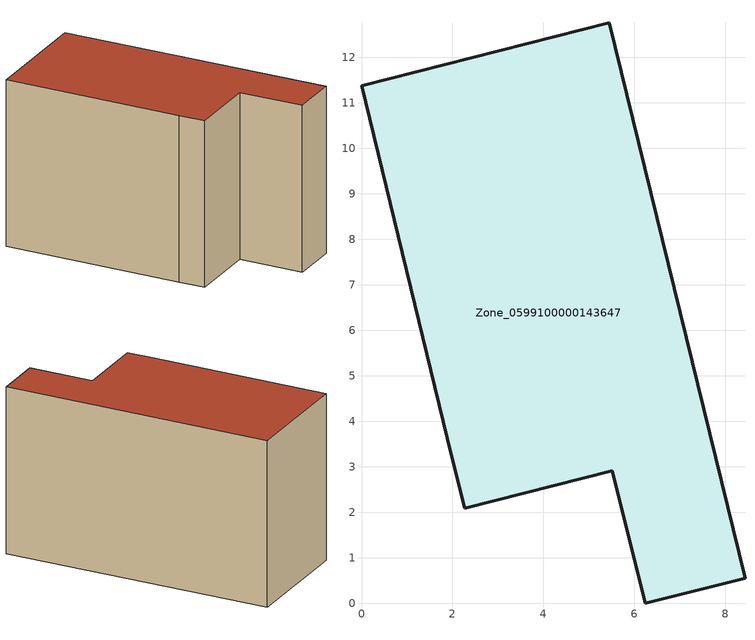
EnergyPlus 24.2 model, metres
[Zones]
Zone_0599100000143647
 floor ground (C_G): 5.51,2.91 2.27,2.09 1.97,3.26 0,11.38 5.45,12.76 8.43,0.55 6.24,0 z0
 wall outside (C_F): 0,11.38 1.97,3.26 2.27,2.09 5.51,2.91 6.24,0 8.43,0.55 5.45,12.76 0,11.38 z0:7.8
 roof outside (C_R): 5.45,12.76 0,11.38 1.97,3.26 2.27,2.09 5.51,2.91 6.24,0 8.43,0.55 z7.8
[BUILDING]
Pand.0599100000143647: North Axis=0; Terrain=City; Loads Convergence Tolerance Value=0.04; Temperature Convergence Tolerance Value=0.4; Solar Distribution=FullExterior; Maximum Number of Warmup Days=25; Minimum Number of Warmup Days=1
[Site:Location]
Rotterdam.The.Hague.AP_ZH_NLD Design_Conditions: Latitude=51.96; Longitude=4.45; Time Zone=1; Elevation=-4.5
[SITE:GROUNDTEMPERATURE:BUILDINGSURFACE]
18, 18, 18, 18, 18, 18, 18, 18, 18, 18, 18, 18
[MATERIAL] Thermal Absorptance=0.9; Solar Absorptance=0.7; Visible Absorptance=0.7
Name | Roughness | Thickness | Conductivity | Density | Specific Heat
G.TC.1975-1991 | MediumSmooth | 0.15 | 0.288461 | 540 | 1210
F.TC.1975-1991 | Rough | 0.3 | 0.230769 | 1920 | 840
R.TC.1975-1991 | MediumRough | 0.2 | 0.153846 | 1500 | 1000
[CONSTRUCTION]
C_G: G.TC.1975-1991
C_F: F.TC.1975-1991
C_R: R.TC.1975-1991
[ZONE]
Zone_0599100000143647: Type=1; Multiplier=1; Ceiling Height=Autocalculate; Volume=Autocalculate; Floor Area=autocalculate; Part of Total Floor Area=Yes
[ZONEINFILTRATION:DESIGNFLOWRATE]
Infil_Zone_0599100000143647: Zone or ZoneList or Space or SpaceList=Zone_0599100000143647; Schedule=AlwaysOn; Design Flow Rate Calculation Method=Flow/Area; Flow Rate per Floor Area=0.003; Constant Term Coefficient=1; Temperature Term Coefficient=0; Velocity Term Coefficient=0; Velocity Squared Term Coefficient=0
[HVACTEMPLATE:ZONE:IDEALLOADSAIRSYSTEM]
Zone_0599100000143647: Maximum Heating Supply Air Temperature=50; Minimum Cooling Supply Air Temperature=13; Maximum Heating Supply Air Humidity Ratio=0.0156; Minimum Cooling Supply Air Humidity Ratio=0.0077; Heating Limit=NoLimit; Cooling Limit=NoLimit; Dehumidification Control Type=ConstantSensibleHeatRatio; Cooling Sensible Heat Ratio=0.7; Dehumidification Setpoint=60; Humidification Control Type=None; Humidification Setpoint=30; Outdoor Air Method=None; Outdoor Air Flow Rate per Person=0.00944; Outdoor Air Flow Rate per Zone Floor Area=0; Outdoor Air Flow Rate per Zone=0; Demand Controlled Ventilation Type=None; Outdoor Air Economizer Type=NoEconomizer; Heat Recovery Type=None; Sensible Heat Recovery Effectiveness=0.7; Latent Heat Recovery Effectiveness=0.65
[ZONECONTROL:THERMOSTAT]
ThermostatControl_Zone_0599100000143647: Zone or ZoneList=Zone_0599100000143647; Control Type Schedule=DualSetpointControlType; Control 1=Thermostat_Zone_0599100000143647; Temperature Difference Between Cutout And Setpoint=0
[THERMOSTATSETPOINT:DUALSETPOINT]
Thermostat_Zone_0599100000143647: Heating Setpoint Temperature Schedule=HeatingSetpoint_Zone_0599100000143647; Cooling Setpoint Temperature Schedule=CoolingSetpoint_Zone_0599100000143647
[SCHEDULE:COMPACT]
HeatingSetpoint_Zone_0599100000143647: Through: 12/31, For: AllDays, Until: 24:00, 21
CoolingSetpoint_Zone_0599100000143647: Through: 12/31, For: AllDays, Until: 24:00, 24
DualSetpointControlType: Through: 12/31, For: AllDays, Until: 24:00, 4
AlwaysOn: Through: 12/31, For: AllDays, Until: 24:00, 1
